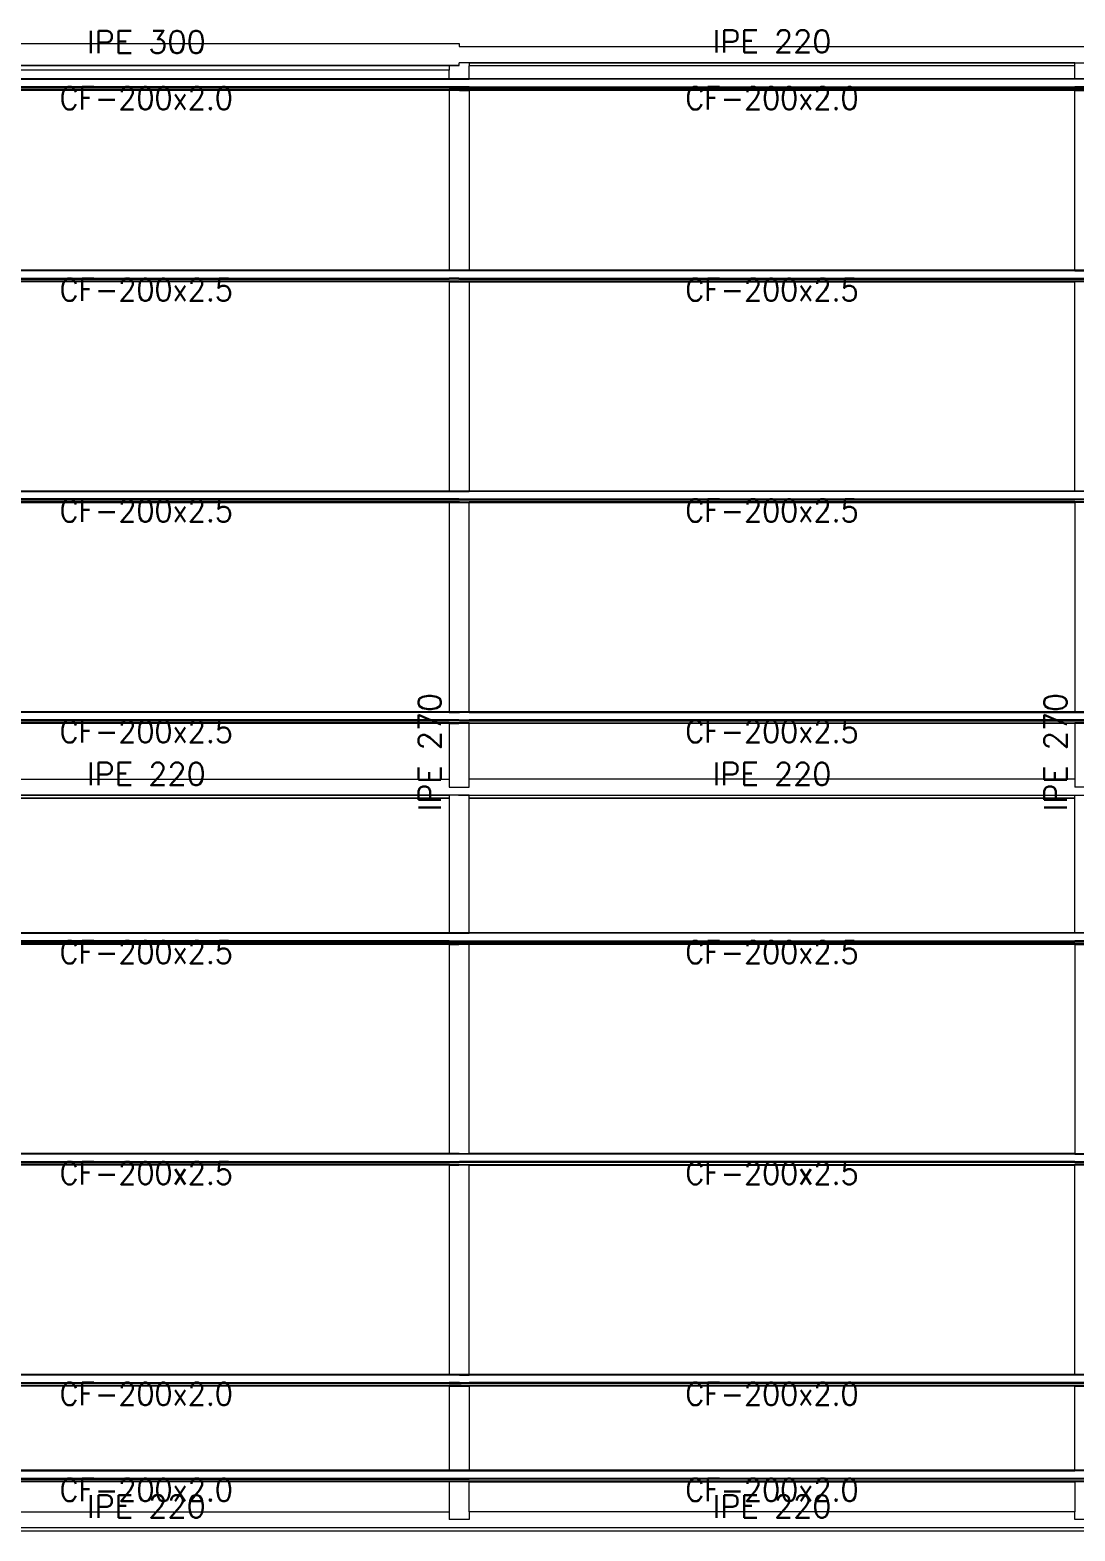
# Model space of a CAD drawing. Header units: millimetres. Extents: x 0 to 149, y -64 to 103.
# Drawn here: x 26.56 to 33.66, y 75.32 to 85.52 of the extents above; entities that cross this region are included whole.
import ezdxf
from ezdxf.enums import TextEntityAlignment as Align

# ---------------------------------------------------------------- set-up
doc = ezdxf.new("R2010")
doc.units = ezdxf.units.MM
doc.layers.add('BARRAS_DE_ACERO', color=7, linetype='Continuous', lineweight=9)
doc.layers.add('REFERENCIA_DE_LAS_BARRAS', color=2, linetype='Continuous', lineweight=9)
doc.styles.add('CYPETXT', font='romans__.ttf', dxfattribs={"height": 0.2})

msp = doc.modelspace()

# ---------------------------------------------------------------- linework, layer by layer
at = {"layer": 'BARRAS_DE_ACERO'}
for p, q in [((25.29, 85.248), (29.407, 85.248)), ((29.407, 85.247), (25.29, 85.247)), ((29.407, 85.277), (29.474, 85.277)), ((29.475, 85.277), (29.407, 85.277)), ((29.407, 85.276), (29.407, 85.248)), ((29.407, 85.248), (29.407, 85.247)), ((29.475, 85.277), (29.474, 85.277)), ((29.542, 85.297), (29.475, 85.297)), ((29.475, 85.277), (29.475, 85.277)), ((29.542, 85.188), (29.542, 85.275)), ((33.657, 85.275), (29.542, 85.275)), ((33.657, 85.297), (33.728, 85.297)), ((33.657, 85.296), (33.657, 85.297)), ((33.657, 85.276), (33.657, 85.296)), ((33.657, 85.275), (33.657, 85.276)), ((33.657, 85.188), (33.657, 85.275)), ((29.478, 85.188), (25.228, 85.188)), ((29.478, 85.133), (25.228, 85.133)), ((25.228, 85.132), (29.407, 85.132)), ((25.228, 85.129), (33.657, 85.129)), ((29.478, 85.186), (25.26, 85.186)), ((25.28, 85.13), (29.47, 85.13)), ((29.478, 85.188), (29.407, 85.188)), ((29.478, 85.132), (29.407, 85.132)), ((29.407, 85.129), (30.537, 85.129)), ((29.407, 85.127), (33.657, 85.127)), ((29.47, 85.13), (29.471, 85.13)), ((29.472, 85.13), (29.471, 85.13)), ((29.472, 85.13), (29.475, 85.13)), ((29.478, 85.188), (29.542, 85.188)), ((29.542, 85.188), (29.478, 85.188)), ((29.478, 85.186), (29.542, 85.186)), ((29.542, 85.133), (29.478, 85.133)), ((29.542, 85.132), (29.478, 85.132)), ((29.542, 85.188), (33.722, 85.188)), ((33.657, 85.188), (29.542, 85.188)), ((33.728, 85.186), (29.542, 85.186)), ((33.728, 85.184), (29.542, 85.184)), ((29.542, 85.133), (33.728, 85.133)), ((29.542, 85.132), (33.657, 85.132)), ((30.537, 85.129), (33.728, 85.129)), ((33.728, 85.188), (33.657, 85.188)), ((33.728, 85.132), (33.657, 85.132)), ((33.728, 85.13), (33.657, 85.13)), ((33.657, 85.129), (33.728, 85.129)), ((33.657, 85.127), (33.728, 85.127)), ((29.407, 85.114), (25.17, 85.114)), ((29.407, 85.113), (25.17, 85.113)), ((25.17, 85.111), (29.407, 85.111)), ((29.472, 85.114), (29.407, 85.114)), ((33.792, 85.113), (29.407, 85.113)), ((29.407, 85.111), (29.443, 85.111)), ((29.443, 85.111), (29.478, 85.111)), ((33.657, 85.114), (29.472, 85.114)), ((29.478, 85.109), (29.472, 85.109)), ((29.542, 85.111), (29.478, 85.111)), ((29.478, 85.109), (29.542, 85.109)), ((33.792, 85.111), (29.542, 85.111)), ((37.92, 85.114), (33.657, 85.114)), ((33.657, 83.888), (33.657, 85.109)), ((33.657, 85.109), (33.728, 85.109)), ((25.17, 83.887), (29.478, 83.887)), ((29.531, 83.888), (25.222, 83.888)), ((25.222, 83.886), (29.478, 83.886)), ((33.657, 83.884), (25.222, 83.884)), ((25.228, 83.834), (29.407, 83.834)), ((29.407, 83.832), (25.228, 83.832)), ((29.407, 83.83), (25.228, 83.83)), ((25.228, 83.829), (29.407, 83.829)), ((25.228, 83.829), (29.407, 83.829)), ((25.228, 83.827), (29.407, 83.827)), ((29.407, 83.814), (25.228, 83.814)), ((29.407, 83.811), (25.245, 83.811)), ((25.29, 83.888), (29.407, 83.888)), ((29.407, 83.888), (29.478, 83.888)), ((29.472, 83.834), (29.407, 83.834)), ((29.407, 83.832), (29.472, 83.832)), ((29.472, 83.83), (29.407, 83.83)), ((29.472, 83.829), (29.407, 83.829)), ((29.472, 83.829), (29.407, 83.829)), ((29.472, 83.827), (29.407, 83.827)), ((29.472, 83.814), (29.407, 83.814)), ((29.407, 83.811), (29.478, 83.811)), ((29.407, 83.809), (29.407, 82.388)), ((29.407, 83.809), (29.478, 83.809)), ((29.472, 83.834), (33.657, 83.834)), ((29.472, 83.832), (33.657, 83.832)), ((33.657, 83.83), (29.472, 83.83)), ((29.472, 83.829), (33.657, 83.829)), ((33.657, 83.829), (29.472, 83.829)), ((29.472, 83.827), (29.478, 83.827)), ((29.472, 83.814), (29.478, 83.814)), ((29.542, 83.888), (29.478, 83.888)), ((29.511, 83.887), (29.478, 83.887)), ((29.478, 83.886), (29.542, 83.886)), ((29.478, 83.827), (29.542, 83.827)), ((29.542, 83.814), (29.478, 83.814)), ((29.478, 83.813), (29.542, 83.813)), ((29.478, 83.811), (29.542, 83.811)), ((29.531, 83.888), (29.542, 83.888)), ((29.542, 83.888), (33.657, 83.888)), ((29.542, 83.886), (33.657, 83.886)), ((29.542, 83.827), (33.657, 83.827)), ((37.92, 83.814), (29.542, 83.814)), ((33.728, 83.813), (29.542, 83.813)), ((33.657, 83.811), (29.542, 83.811)), ((29.542, 83.809), (33.657, 83.809)), ((33.657, 83.888), (33.71, 83.888)), ((33.657, 83.886), (33.728, 83.886)), ((33.657, 83.884), (33.728, 83.884)), ((33.657, 83.834), (33.728, 83.834)), ((33.657, 83.832), (33.728, 83.832)), ((33.657, 83.83), (33.728, 83.83)), ((33.725, 83.829), (33.657, 83.829)), ((33.792, 83.829), (33.657, 83.829)), ((33.657, 83.811), (37.92, 83.811)), ((33.657, 82.388), (33.657, 83.809)), ((33.728, 83.809), (33.657, 83.809)), ((29.478, 82.386), (25.228, 82.386)), ((25.271, 82.388), (29.46, 82.388)), ((25.29, 82.388), (29.407, 82.388)), ((29.407, 82.387), (25.29, 82.387)), ((29.407, 82.388), (29.478, 82.388)), ((29.407, 82.387), (29.478, 82.387)), ((29.46, 82.388), (29.472, 82.388)), ((29.478, 82.388), (29.472, 82.388)), ((29.542, 82.388), (29.478, 82.388)), ((29.542, 82.388), (29.478, 82.388)), ((29.542, 82.387), (29.478, 82.387)), ((29.478, 82.386), (29.542, 82.386)), ((29.542, 82.388), (33.716, 82.388)), ((33.721, 82.387), (29.542, 82.387)), ((33.72, 82.386), (29.542, 82.386)), ((33.722, 82.384), (29.542, 82.384)), ((29.461, 82.314), (25.16, 82.314)), ((29.472, 82.327), (25.17, 82.327)), ((29.472, 82.334), (25.228, 82.334)), ((29.472, 82.332), (25.228, 82.332)), ((25.228, 82.33), (29.464, 82.33)), ((25.279, 82.329), (29.469, 82.329)), ((25.29, 82.313), (29.461, 82.313)), ((29.461, 82.311), (25.29, 82.311)), ((29.47, 82.329), (26.395, 82.329)), ((29.407, 82.309), (29.407, 80.888)), ((29.478, 82.314), (29.461, 82.314)), ((29.461, 82.313), (29.478, 82.313)), ((29.478, 82.311), (29.461, 82.311)), ((29.469, 82.329), (29.47, 82.329)), ((29.472, 82.329), (29.47, 82.329)), ((29.472, 82.329), (29.47, 82.329)), ((29.472, 82.334), (29.478, 82.334)), ((29.472, 82.332), (29.473, 82.332)), ((29.472, 82.329), (29.475, 82.329)), ((29.472, 82.327), (29.478, 82.327)), ((29.542, 82.332), (29.473, 82.332)), ((29.475, 82.329), (33.657, 82.329)), ((29.478, 82.334), (29.542, 82.334)), ((33.657, 82.327), (29.478, 82.327)), ((29.478, 82.314), (29.542, 82.314)), ((29.478, 82.313), (29.542, 82.313)), ((29.478, 82.311), (29.542, 82.311)), ((29.478, 82.309), (29.542, 82.309)), ((29.542, 82.334), (33.725, 82.334)), ((33.728, 82.332), (29.542, 82.332)), ((33.657, 82.33), (29.542, 82.33)), ((37.972, 82.314), (29.542, 82.314)), ((37.92, 82.313), (29.542, 82.313)), ((33.722, 82.311), (29.542, 82.311)), ((29.542, 82.309), (33.657, 82.309)), ((29.542, 80.888), (29.542, 82.309)), ((30.645, 82.329), (33.657, 82.329)), ((33.657, 82.33), (33.728, 82.33)), ((33.657, 82.309), (33.657, 80.888)), ((33.792, 82.309), (33.657, 82.309)), ((25.228, 80.887), (29.471, 80.887)), ((29.407, 80.884), (25.228, 80.884)), ((29.466, 80.888), (25.28, 80.888)), ((29.407, 80.884), (29.478, 80.884)), ((29.454, 80.886), (29.472, 80.886)), ((29.466, 80.888), (29.472, 80.888)), ((29.471, 80.887), (29.472, 80.887)), ((29.472, 80.888), (29.474, 80.888)), ((29.472, 80.888), (29.478, 80.888)), ((29.472, 80.888), (29.472, 80.888)), ((29.473, 80.887), (29.472, 80.887)), ((29.478, 80.886), (29.472, 80.886)), ((29.478, 80.887), (29.473, 80.887)), ((29.478, 80.888), (29.474, 80.888)), ((29.542, 80.888), (29.478, 80.888)), ((29.542, 80.888), (29.478, 80.888)), ((29.542, 80.887), (29.478, 80.887)), ((29.542, 80.886), (29.478, 80.886)), ((29.542, 80.884), (29.478, 80.884)), ((33.721, 80.888), (29.542, 80.888)), ((33.657, 80.888), (29.542, 80.888)), ((29.542, 80.887), (33.691, 80.887)), ((29.542, 80.884), (33.722, 80.884)), ((33.657, 80.888), (33.722, 80.888)), ((29.407, 80.834), (25.228, 80.834)), ((25.228, 80.832), (29.407, 80.832)), ((25.228, 80.83), (29.407, 80.83)), ((25.228, 80.829), (29.407, 80.829)), ((25.228, 80.827), (29.407, 80.827)), ((29.472, 80.814), (25.228, 80.814)), ((29.407, 80.811), (25.253, 80.811)), ((29.407, 80.829), (26.395, 80.829)), ((29.472, 80.834), (29.407, 80.834)), ((29.407, 80.832), (29.472, 80.832)), ((29.407, 80.83), (29.472, 80.83)), ((29.407, 80.829), (29.478, 80.829)), ((29.407, 80.829), (29.475, 80.829)), ((29.478, 80.827), (29.407, 80.827)), ((29.407, 80.811), (29.447, 80.811)), ((29.407, 80.809), (29.407, 80.432)), ((29.407, 80.809), (29.472, 80.809)), ((29.447, 80.811), (29.472, 80.811)), ((29.472, 80.834), (29.475, 80.834)), ((29.478, 80.832), (29.472, 80.832)), ((29.475, 80.83), (29.472, 80.83)), ((29.475, 80.814), (29.472, 80.814)), ((29.475, 80.813), (29.472, 80.813)), ((29.472, 80.811), (29.475, 80.811)), ((29.542, 80.809), (29.472, 80.809)), ((29.475, 80.83), (29.478, 80.83)), ((29.478, 80.829), (29.475, 80.829)), ((29.475, 80.814), (29.542, 80.814)), ((29.542, 80.813), (29.475, 80.813)), ((29.475, 80.811), (33.695, 80.811)), ((29.478, 80.832), (29.542, 80.832)), ((29.478, 80.83), (29.542, 80.83)), ((29.542, 80.829), (29.478, 80.829)), ((29.478, 80.829), (29.542, 80.829)), ((29.478, 80.827), (29.542, 80.827)), ((29.542, 80.832), (33.722, 80.832)), ((33.722, 80.83), (29.542, 80.83)), ((29.542, 80.829), (33.722, 80.829)), ((29.542, 80.829), (30.645, 80.829)), ((29.542, 80.814), (33.657, 80.814)), ((29.542, 80.813), (33.725, 80.813)), ((33.657, 80.809), (29.542, 80.809)), ((29.542, 80.432), (29.542, 80.809)), ((30.645, 80.829), (33.725, 80.829)), ((33.725, 80.814), (33.657, 80.814)), ((25.29, 80.432), (29.407, 80.432)), ((29.407, 80.432), (29.407, 80.377)), ((33.657, 80.432), (29.542, 80.432)), ((33.657, 80.432), (33.657, 80.377)), ((29.446, 80.322), (20.978, 80.322)), ((29.407, 80.3), (29.407, 79.388)), ((29.471, 80.322), (29.446, 80.322)), ((29.471, 80.322), (37.975, 80.322)), ((29.542, 80.301), (29.542, 80.321)), ((29.542, 80.3), (29.542, 80.301)), ((33.657, 80.301), (29.542, 80.301)), ((29.542, 79.388), (29.542, 80.3)), ((33.657, 80.321), (33.657, 80.322)), ((25.17, 79.386), (29.407, 79.386)), ((29.407, 79.384), (25.219, 79.384)), ((25.228, 79.327), (33.726, 79.327)), ((29.456, 79.313), (25.237, 79.313)), ((29.407, 79.314), (25.239, 79.314)), ((29.407, 79.334), (25.28, 79.334)), ((29.407, 79.311), (25.28, 79.311)), ((29.407, 79.332), (25.29, 79.332)), ((29.407, 79.33), (25.29, 79.33)), ((29.478, 79.329), (25.29, 79.329)), ((29.427, 79.329), (25.29, 79.329)), ((29.478, 79.388), (29.407, 79.388)), ((29.407, 79.387), (29.478, 79.387)), ((29.407, 79.386), (29.478, 79.386)), ((29.407, 79.384), (29.478, 79.384)), ((29.407, 79.332), (33.657, 79.332)), ((29.407, 79.33), (33.657, 79.33)), ((33.657, 79.314), (29.407, 79.314)), ((29.407, 79.311), (33.722, 79.311)), ((29.407, 79.309), (29.407, 77.888)), ((29.407, 79.309), (29.472, 79.309)), ((29.427, 79.329), (33.722, 79.329)), ((29.471, 79.313), (29.456, 79.313)), ((29.542, 79.313), (29.471, 79.313)), ((29.542, 79.309), (29.472, 79.309)), ((29.542, 79.388), (29.478, 79.388)), ((29.478, 79.388), (29.478, 79.388)), ((29.542, 79.388), (29.478, 79.388)), ((29.478, 79.387), (29.542, 79.387)), ((29.478, 79.387), (29.478, 79.387)), ((29.478, 79.386), (29.542, 79.386)), ((29.478, 79.386), (29.478, 79.386)), ((29.478, 79.384), (29.542, 79.384)), ((29.478, 79.384), (29.478, 79.384)), ((29.478, 79.329), (33.726, 79.329)), ((33.657, 79.388), (29.542, 79.388)), ((33.657, 79.387), (29.542, 79.387)), ((33.657, 79.386), (29.542, 79.386)), ((33.657, 79.384), (29.542, 79.384)), ((33.657, 79.309), (29.542, 79.309)), ((29.542, 77.888), (29.542, 79.309)), ((33.657, 79.388), (37.92, 79.388)), ((33.657, 79.387), (33.657, 79.387)), ((33.657, 79.386), (33.657, 79.386)), ((33.657, 79.384), (33.657, 79.384)), ((33.657, 79.334), (33.657, 79.334)), ((37.92, 79.332), (33.657, 79.332)), ((37.975, 79.33), (33.657, 79.33)), ((33.657, 79.314), (33.722, 79.314)), ((33.657, 79.309), (33.792, 79.309)), ((29.47, 77.888), (25.228, 77.888)), ((25.228, 77.887), (29.469, 77.887)), ((29.434, 77.886), (25.228, 77.886)), ((29.472, 77.884), (25.228, 77.884)), ((25.29, 77.888), (29.407, 77.888)), ((29.472, 77.888), (29.407, 77.888)), ((29.472, 77.886), (29.434, 77.886)), ((29.472, 77.887), (29.469, 77.887)), ((29.474, 77.888), (29.472, 77.888)), ((29.472, 77.888), (29.542, 77.888)), ((29.472, 77.887), (29.473, 77.887)), ((33.725, 77.886), (29.472, 77.886)), ((33.657, 77.884), (29.472, 77.884)), ((29.473, 77.887), (33.691, 77.887)), ((29.474, 77.888), (33.725, 77.888)), ((33.657, 77.888), (29.542, 77.888)), ((33.657, 77.884), (33.725, 77.884)), ((29.472, 77.814), (25.222, 77.814)), ((25.222, 77.811), (29.407, 77.811)), ((29.409, 77.829), (25.228, 77.829)), ((25.228, 77.827), (29.409, 77.827)), ((25.28, 77.834), (29.475, 77.834)), ((25.28, 77.83), (33.725, 77.83)), ((29.422, 77.813), (25.28, 77.813)), ((29.478, 77.832), (25.29, 77.832)), ((29.407, 77.829), (30.645, 77.829)), ((29.472, 77.811), (29.407, 77.811)), ((29.407, 77.809), (29.472, 77.809)), ((29.407, 77.809), (29.407, 76.388)), ((33.725, 77.829), (29.409, 77.829)), ((33.657, 77.827), (29.409, 77.827)), ((29.422, 77.813), (29.472, 77.813)), ((29.475, 77.813), (29.472, 77.813)), ((29.475, 77.811), (29.472, 77.811)), ((29.475, 77.813), (33.724, 77.813)), ((33.725, 77.811), (29.475, 77.811)), ((33.657, 77.834), (29.478, 77.834)), ((29.478, 77.832), (33.694, 77.832)), ((29.542, 77.809), (33.657, 77.809)), ((30.645, 77.829), (33.724, 77.829)), ((33.657, 77.834), (33.725, 77.834)), ((33.657, 77.827), (33.725, 77.827)), ((33.725, 77.814), (33.657, 77.814)), ((33.657, 76.388), (33.657, 77.809)), ((29.478, 76.388), (25.28, 76.388)), ((25.29, 76.388), (29.407, 76.388)), ((29.478, 76.387), (25.29, 76.387)), ((29.478, 76.384), (25.29, 76.384)), ((29.478, 76.388), (29.407, 76.388)), ((29.478, 76.388), (29.484, 76.388)), ((29.542, 76.388), (29.478, 76.388)), ((29.478, 76.387), (29.542, 76.387)), ((29.478, 76.386), (29.542, 76.386)), ((29.478, 76.384), (29.542, 76.384)), ((29.489, 76.388), (29.484, 76.388)), ((29.542, 76.388), (29.489, 76.388)), ((29.542, 76.388), (33.657, 76.388)), ((33.657, 76.388), (29.542, 76.388)), ((33.657, 76.387), (29.542, 76.387)), ((33.657, 76.386), (29.542, 76.386)), ((42.902, 76.384), (29.542, 76.384)), ((33.728, 76.388), (33.657, 76.388)), ((33.657, 76.388), (33.668, 76.388)), ((33.657, 76.387), (33.664, 76.387)), ((33.657, 76.386), (33.728, 76.386)), ((25.28, 76.333), (29.407, 76.333)), ((25.29, 76.332), (29.407, 76.332)), ((29.407, 76.33), (25.29, 76.33)), ((25.29, 76.329), (29.428, 76.329)), ((25.29, 76.329), (29.407, 76.329)), ((29.407, 76.327), (25.29, 76.327)), ((29.468, 76.314), (25.29, 76.314)), ((29.407, 76.313), (25.29, 76.313)), ((25.29, 76.311), (29.472, 76.311)), ((29.478, 76.333), (29.407, 76.333)), ((29.407, 76.332), (29.472, 76.332)), ((29.472, 76.33), (29.407, 76.33)), ((29.407, 76.329), (29.423, 76.329)), ((29.407, 76.327), (29.478, 76.327)), ((29.472, 76.313), (29.407, 76.313)), ((29.407, 76.309), (29.478, 76.309)), ((29.407, 76.309), (29.407, 75.738)), ((29.478, 76.329), (29.423, 76.329)), ((29.472, 76.329), (29.428, 76.329)), ((29.542, 76.314), (29.468, 76.314)), ((29.478, 76.332), (29.472, 76.332)), ((29.478, 76.33), (29.472, 76.33)), ((29.478, 76.329), (29.472, 76.329)), ((29.475, 76.313), (29.472, 76.313)), ((29.478, 76.311), (29.472, 76.311)), ((29.478, 76.313), (29.475, 76.313)), ((29.478, 76.333), (29.542, 76.333)), ((29.478, 76.332), (29.542, 76.332)), ((29.478, 76.33), (29.542, 76.33)), ((29.478, 76.329), (29.541, 76.329)), ((29.478, 76.329), (29.541, 76.329)), ((29.478, 76.327), (29.489, 76.327)), ((33.657, 76.313), (29.478, 76.313)), ((29.478, 76.311), (29.503, 76.311)), ((29.478, 76.309), (29.542, 76.309)), ((29.503, 76.311), (29.542, 76.311)), ((29.542, 76.329), (29.541, 76.329)), ((29.541, 76.329), (29.542, 76.329)), ((37.92, 76.333), (29.542, 76.333)), ((37.92, 76.332), (29.542, 76.332)), ((37.92, 76.33), (29.542, 76.33)), ((33.722, 76.329), (29.542, 76.329)), ((33.792, 76.329), (29.542, 76.329)), ((33.658, 76.311), (29.542, 76.311)), ((33.792, 76.313), (33.657, 76.313)), ((33.722, 75.663), (25.228, 75.663)), ((29.542, 75.663), (25.228, 75.663)), ((29.407, 75.738), (25.29, 75.738)), ((25.29, 75.737), (29.407, 75.737)), ((25.29, 75.736), (29.407, 75.736)), ((25.29, 75.683), (29.407, 75.683)), ((29.407, 75.68), (25.29, 75.68)), ((29.427, 75.679), (25.29, 75.679)), ((25.29, 75.677), (29.542, 75.677)), ((29.407, 75.659), (25.29, 75.659)), ((29.407, 75.738), (29.542, 75.738)), ((29.407, 75.737), (33.728, 75.737)), ((29.407, 75.736), (33.728, 75.736)), ((29.407, 75.683), (29.472, 75.683)), ((33.657, 75.68), (29.407, 75.68)), ((29.422, 75.678), (30.522, 75.678)), ((33.657, 75.679), (29.427, 75.679)), ((29.472, 75.683), (33.657, 75.683)), ((33.728, 75.677), (29.542, 75.677)), ((29.542, 75.456), (29.542, 75.659)), ((29.542, 75.659), (33.657, 75.659)), ((33.722, 75.678), (30.522, 75.678)), ((33.657, 75.738), (33.728, 75.738)), ((33.728, 75.734), (33.657, 75.734)), ((33.657, 75.683), (33.725, 75.683)), ((33.657, 75.681), (33.722, 75.681)), ((33.723, 75.68), (33.657, 75.68)), ((33.657, 75.679), (33.723, 75.679)), ((33.722, 75.661), (33.657, 75.661)), ((25.29, 75.456), (29.407, 75.456)), ((29.407, 75.456), (29.407, 75.402)), ((29.542, 75.456), (29.542, 75.402)), ((33.657, 75.402), (33.657, 75.456)), ((29.542, 75.402), (29.407, 75.402)), ((33.792, 75.402), (33.657, 75.402)), ((25.225, 75.325), (37.975, 75.325))]:
    msp.add_line(p, q, dxfattribs=at)
for points in [[(20.975, 85.427), (29.475, 85.427), (29.475, 85.407), (37.975, 85.407)], [(29.407, 85.277), (25.28, 85.277), (25.228, 85.277)], [(29.407, 85.277), (29.407, 85.276), (25.29, 85.276), (25.29, 85.248)], [(25.29, 85.188), (29.407, 85.188), (29.407, 85.247)], [(29.542, 85.296), (29.542, 85.297), (29.475, 85.297)], [(29.475, 85.277), (29.475, 85.297), (29.475, 85.297)], [(29.542, 85.297), (33.68, 85.297), (33.728, 85.297)], [(33.657, 85.296), (29.542, 85.296), (29.542, 85.276)], [(33.657, 85.276), (29.542, 85.276), (29.542, 85.275)], [(29.407, 85.127), (25.17, 85.127), (25.17, 85.127)], [(29.407, 85.129), (26.287, 85.129), (25.228, 85.129)], [(33.728, 85.187), (29.542, 85.187), (29.478, 85.187), (25.244, 85.187)], [(25.29, 85.184), (29.478, 85.184), (29.542, 85.184)], [(33.657, 85.13), (29.542, 85.13), (29.478, 85.13), (29.475, 85.13)], [(29.407, 85.109), (25.29, 85.109), (25.29, 83.888)], [(29.472, 85.109), (29.407, 85.109), (29.407, 83.888)], [(33.657, 85.109), (29.542, 85.109), (29.542, 83.888)], [(29.407, 83.813), (25.228, 83.813), (21.04, 83.813)], [(29.407, 83.809), (25.29, 83.809), (25.29, 82.388)], [(29.407, 83.813), (29.472, 83.813), (29.478, 83.813)], [(29.478, 83.809), (29.542, 83.809), (29.542, 82.388)], [(29.511, 83.887), (29.542, 83.887), (33.657, 83.887), (33.728, 83.887)], [(33.722, 83.888), (33.657, 83.888), (29.542, 83.888)], [(33.657, 83.827), (37.92, 83.827), (37.962, 83.827)], [(25.228, 82.384), (29.478, 82.384), (29.542, 82.384)], [(29.542, 82.388), (33.657, 82.388), (33.722, 82.388)], [(25.29, 82.309), (29.407, 82.309), (29.478, 82.309)], [(29.464, 82.33), (29.472, 82.33), (29.472, 82.33)], [(29.542, 82.33), (29.475, 82.33), (29.472, 82.33)], [(29.472, 82.329), (29.475, 82.329), (30.645, 82.329)], [(33.792, 82.329), (33.728, 82.329), (33.657, 82.329)], [(33.792, 82.329), (33.728, 82.329), (33.657, 82.329)], [(37.972, 82.327), (37.972, 82.327), (33.657, 82.327)], [(29.454, 80.886), (25.234, 80.886), (25.228, 80.886)], [(29.472, 80.888), (29.407, 80.888), (25.29, 80.888)], [(33.725, 80.884), (33.725, 80.886), (29.542, 80.886)], [(25.272, 80.813), (29.416, 80.813), (29.472, 80.813)], [(29.407, 80.809), (25.29, 80.809), (25.29, 80.432)], [(29.475, 80.834), (29.478, 80.834), (29.542, 80.834)], [(33.725, 80.833), (33.725, 80.834), (33.722, 80.834), (29.542, 80.834)], [(29.542, 80.827), (33.657, 80.827), (33.725, 80.827), (33.725, 80.829)], [(33.725, 80.809), (33.657, 80.809), (33.657, 80.432)], [(29.407, 80.377), (29.542, 80.377), (29.542, 80.432)], [(33.792, 80.432), (33.792, 80.377), (33.657, 80.377)], [(29.407, 80.321), (25.29, 80.321), (25.29, 80.301)], [(29.407, 80.301), (25.29, 80.301), (25.29, 80.3)], [(29.407, 80.3), (25.29, 80.3), (25.29, 79.388)], [(29.542, 80.321), (29.542, 80.322), (29.407, 80.322), (29.407, 80.321), (29.407, 80.301), (29.407, 80.3)], [(33.657, 80.3), (33.657, 80.301), (33.657, 80.321), (29.542, 80.321)], [(33.657, 79.388), (33.657, 80.3), (29.542, 80.3)], [(33.657, 80.322), (33.728, 80.322), (33.792, 80.322)], [(25.17, 79.387), (25.222, 79.387), (29.407, 79.387)], [(25.27, 79.388), (25.28, 79.388), (29.407, 79.388)], [(29.478, 79.388), (29.407, 79.388), (25.29, 79.388)], [(29.407, 79.309), (25.29, 79.309), (25.29, 77.888)], [(29.407, 79.334), (29.478, 79.334), (33.657, 79.334)], [(33.792, 79.388), (33.657, 79.388), (29.542, 79.388)], [(29.542, 79.313), (33.657, 79.313), (33.663, 79.313)], [(33.657, 79.309), (33.657, 77.888), (33.725, 77.888), (33.725, 77.888)], [(29.47, 77.888), (29.471, 77.888), (29.472, 77.888)], [(25.228, 77.829), (26.395, 77.829), (29.407, 77.829)], [(29.407, 77.809), (25.29, 77.809), (25.29, 76.388)], [(29.472, 77.814), (29.475, 77.814), (33.657, 77.814)], [(29.542, 76.388), (29.542, 77.809), (29.472, 77.809)], [(29.475, 77.834), (29.477, 77.834), (29.478, 77.834)], [(33.725, 77.809), (33.725, 77.809), (33.657, 77.809)], [(29.478, 76.386), (25.28, 76.386), (20.914, 76.386)], [(29.407, 76.309), (25.29, 76.309), (25.29, 75.738)], [(35.503, 76.327), (29.542, 76.327), (29.489, 76.327)], [(40.35, 76.314), (37.92, 76.314), (29.542, 76.314)], [(29.542, 75.738), (33.657, 75.738), (33.657, 76.309), (33.728, 76.309)], [(33.657, 76.309), (29.542, 76.309), (29.542, 75.738)], [(25.17, 75.661), (29.407, 75.661), (33.657, 75.661)], [(25.28, 75.734), (25.29, 75.734), (29.407, 75.734), (29.472, 75.734), (33.657, 75.734)], [(25.28, 75.681), (25.29, 75.681), (29.407, 75.681)], [(33.722, 75.738), (29.407, 75.738), (25.29, 75.738)], [(29.422, 75.678), (29.407, 75.678), (26.272, 75.678)], [(33.657, 75.681), (29.472, 75.681), (29.407, 75.681)], [(29.542, 75.659), (29.407, 75.659), (29.407, 75.456)], [(37.975, 75.663), (33.728, 75.663), (29.542, 75.663)], [(33.792, 75.659), (33.657, 75.659), (33.657, 75.456), (29.542, 75.456)], [(37.975, 75.347), (25.225, 75.347), (25.225, 75.346)], [(37.975, 75.346), (37.975, 75.346), (25.225, 75.346), (25.225, 75.326)], [(25.225, 75.326), (37.975, 75.326), (37.975, 75.345)]]:
    msp.add_lwpolyline(points, dxfattribs=at)

# ---------------------------------------------------------------- texts
at = {"layer": 'REFERENCIA_DE_LAS_BARRAS', "style": 'CYPETXT'}
for s, width, p, p2 in [('IPE 300', 0.844169, (26.947, 85.361), (27.753, 85.361)), ('IPE 220', 0.844169, (31.197, 85.365), (32.003, 85.365)), ('CF-200x2.0', 0.812714, (26.761, 84.979), (27.938, 84.979)), ('CF-200x2.0', 0.812714, (31.011, 84.979), (32.188, 84.979)), ('CF-200x2.5', 0.812714, (26.761, 83.679), (27.938, 83.679)), ('CF-200x2.5', 0.812714, (31.011, 83.679), (32.188, 83.679)), ('CF-200x2.5', 0.812714, (26.761, 82.179), (27.938, 82.179)), ('CF-200x2.5', 0.812714, (31.011, 82.179), (32.188, 82.179)), ('CF-200x2.5', 0.812714, (26.761, 80.679), (27.938, 80.679)), ('CF-200x2.5', 0.812714, (31.011, 80.679), (32.188, 80.679)), ('IPE 220', 0.844169, (26.947, 80.39), (27.753, 80.39)), ('IPE 220', 0.844169, (31.197, 80.39), (32.003, 80.39)), ('CF-200x2.5', 0.812714, (26.761, 79.179), (27.938, 79.179)), ('CF-200x2.5', 0.812714, (31.011, 79.179), (32.188, 79.179)), ('CF-200x2.5', 0.812714, (26.761, 77.679), (27.938, 77.679)), ('CF-200x2.5', 0.812714, (31.011, 77.679), (32.188, 77.679)), ('CF-200x2.0', 0.812714, (26.761, 76.179), (27.938, 76.179)), ('CF-200x2.0', 0.812714, (31.011, 76.179), (32.188, 76.179)), ('CF-200x2.0', 0.812714, (26.761, 75.528), (27.938, 75.528)), ('CF-200x2.0', 0.812714, (31.011, 75.528), (32.188, 75.528)), ('IPE 220', 0.844169, (26.947, 75.415), (27.753, 75.415)), ('IPE 220', 0.844169, (31.197, 75.415), (32.003, 75.415))]:
    msp.add_text(s, height=0.1533, dxfattribs=dict(at, width=width)).set_placement(p, p2, align=Align.FIT)
at = {"layer": 'REFERENCIA_DE_LAS_BARRAS', "style": 'CYPETXT', "width": 0.844169}
for p, p2 in [((29.351, 80.212), (29.351, 81.017)), ((33.601, 80.212), (33.601, 81.017))]:
    msp.add_text('IPE 270', height=0.1533, rotation=90, dxfattribs=at).set_placement(p, p2, align=Align.FIT)

doc.saveas('drawing.dxf')
